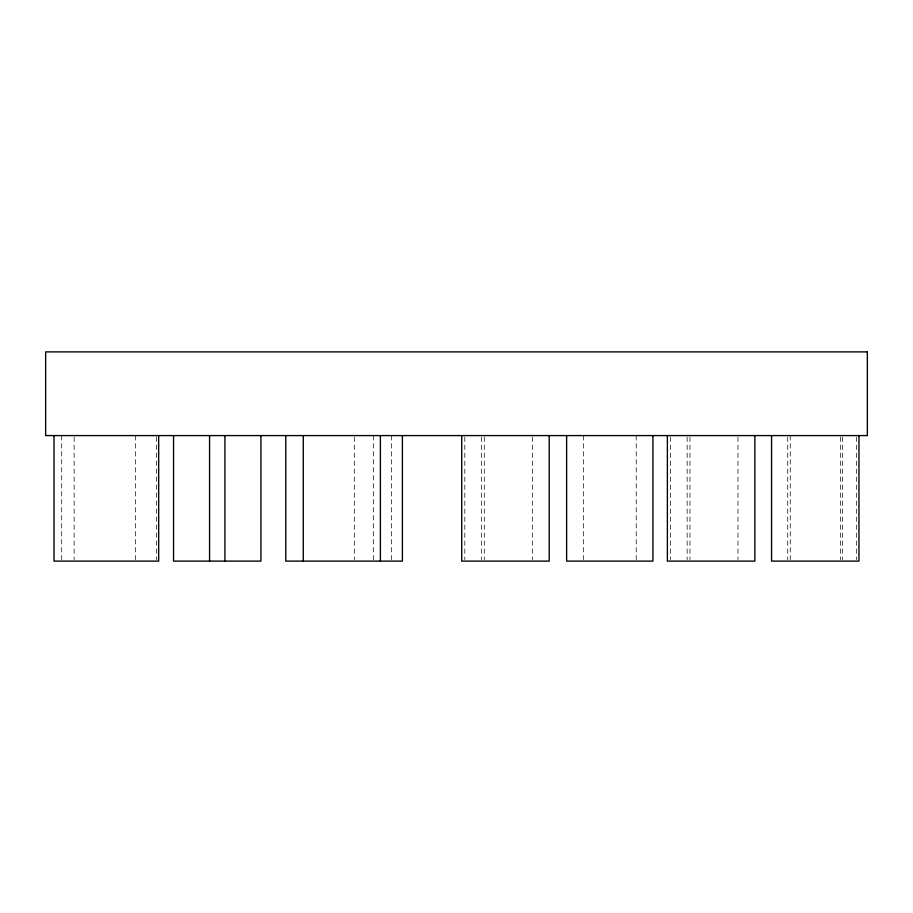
<?xml version="1.0" encoding="UTF-8"?>
<svg xmlns="http://www.w3.org/2000/svg" width="913" height="913" viewBox="0 0 913 913"><rect width="100%" height="100%" fill="white"/><g stroke="black" fill="none" stroke-linecap="round" stroke-linejoin="round"><path stroke-width="0.68" stroke-dasharray="4.57 3.42" d="M856.611 437.007L856.611 559.68M842.345 437.007L842.345 559.68M840.451 437.007L840.451 559.68M790.247 435.581L790.247 559.68M787.725 437.007L787.725 559.68M737.978 437.007L737.978 559.68M689.954 437.007L689.954 559.68M687.147 437.007L687.147 559.68M670.45 437.007L670.45 559.68M636.235 435.581L636.235 559.68M583.327 435.581L583.327 559.68M532.325 437.007L532.325 559.68M484.289 437.007L484.289 559.68M481.493 437.007L481.493 559.68M464.797 437.007L464.797 559.68M391.574 435.581L391.574 559.68M373.52 435.581L373.52 559.68M354.29 437.007L354.29 559.68M156.488 437.007L156.488 559.68M135.546 435.581L135.546 559.68M74.147 437.007L74.147 559.68M61.696 435.581L61.696 559.68"/><path stroke-width="1.37" d="M858.95 435.581L858.95 561.107L771.565 561.107L771.565 435.581M754.857 435.581L754.857 561.107L667.38 561.107L667.38 435.581M652.932 435.581L652.932 561.107L566.631 561.107L566.631 435.581M549.204 435.581L549.204 561.107L461.727 561.107L461.727 435.581M402.405 435.581L402.405 561.107L285.769 561.107L285.769 435.581M380.379 435.581L380.379 561.107M303.276 435.581L303.276 561.107M260.935 435.581L260.935 561.107L173.55 561.107L173.55 435.581M224.918 435.581L224.918 561.107M209.568 435.581L209.568 561.107M158.657 435.581L158.657 561.107L54.015 561.107L54.015 435.581M867.35 351.893L45.65 351.893L45.65 435.581L867.35 435.581L867.35 351.893"/></g></svg>
